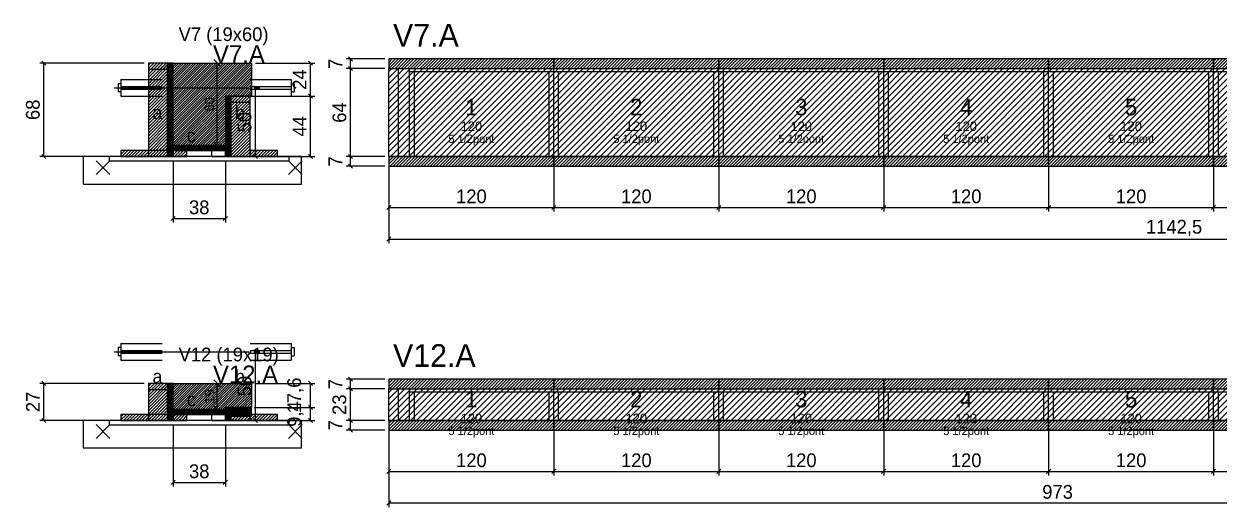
# Model space of a CAD drawing. Extents: x -69 to 3070, y -6529 to 1250.
# Drawn here: x -69 to 801, y -1615 to -1264 of the extents above; entities that cross this region are included whole.
import ezdxf
from ezdxf.enums import TextEntityAlignment as Align

# ---------------------------------------------------------------- set-up
doc = ezdxf.new("R2010")
doc.units = 0
for name, color, linetype in [('5', 5, 'Continuous'), ('barrote', 126, 'Continuous'), ('CONCRETO', 251, 'Continuous'), ('COTA', 241, 'Continuous'), ('Cota Seção (2x)', 241, 'Continuous'), ('detalhes', 7, 'Continuous'), ('Hachura', 251, 'Continuous'), ('Madeira', 126, 'Continuous'), ('NOMENCLATURA', 7, 'Continuous'), ('Painéis', 200, 'Continuous'), ('presilha', 224, 'Continuous'), ('Reaproveitamento', 251, 'Continuous'), ('SARR_2.2x7', 40, 'Continuous'), ('SARR_3.5x7', 81, 'Continuous'), ('SCO-___-LAJ', 224, 'Continuous'), ('TENSOR', 224, 'Continuous'), ('texto', 7, 'Continuous'), ('Texto Seção', 7, 'Continuous')]:
    doc.layers.add(name, color=color, linetype=linetype)
doc.dimstyles.new('PAINEL', dxfattribs={"dimtxt": 10, "dimasz": 3, "dimexe": 3, "dimexo": 3, "dimgap": 3, "dimtad": 1, "dimblk": 'OBLIQUE', "dimblk1": 'OBLIQUE', "dimcen": 2.5, "dimclrd": 4, "dimclre": 4, "dimclrt": 240, "dimazin": 3, "dimtfac": 1, "dimtmove": 0, "dimatfit": 3})
doc.dimstyles.new('SECAO2X', dxfattribs={"dimtxt": 7, "dimasz": 5, "dimexe": 3, "dimexo": 3, "dimgap": 2, "dimtad": 3, "dimblk": 'OBLIQUE', "dimblk1": 'OBLIQUE', "dimcen": 2.5, "dimclrd": 4, "dimclre": 4, "dimclrt": 1, "dimazin": 3, "dimtfac": 1, "dimtmove": 0, "dimatfit": 3})

# ---------------------------------------------------------------- blocks, each defined once
blk = doc.blocks.new('_OBLIQUE')
at = {"color": 0, "linetype": 'BYBLOCK'}
blk.add_line((-0.5, -0.5), (0.5, 0.5), dxfattribs=at)

msp = doc.modelspace()

# ---------------------------------------------------------------- hatches: boundary and pattern name
at = {"layer": 'COTA'}
h = msp.add_hatch(dxfattribs=at)
h.set_pattern_fill('ANSI31', scale=0.4)
h.paths.add_polyline_path([(40, -1352), (40, -1292), (97, -1292), (97, -1316), (78, -1316), (78, -1352)])
h = msp.add_hatch(dxfattribs=at)
h.set_pattern_fill('ANSI31', scale=0.5)
h.paths.add_polyline_path([(197, -1296), (317, -1296), (317, -1289), (197, -1289)])
h = msp.add_hatch(dxfattribs=at)
h.set_pattern_fill('ANSI31', scale=0.5)
h.paths.add_polyline_path([(317, -1296), (437, -1296), (437, -1289), (317, -1289)])
h = msp.add_hatch(dxfattribs=at)
h.set_pattern_fill('ANSI31', scale=0.5)
h.paths.add_polyline_path([(437, -1296), (557, -1296), (557, -1289), (437, -1289)])
h = msp.add_hatch(dxfattribs=at)
h.set_pattern_fill('ANSI31', scale=0.5)
h.paths.add_polyline_path([(557, -1296), (677, -1296), (677, -1289), (557, -1289)])
h = msp.add_hatch(dxfattribs=at)
h.set_pattern_fill('ANSI31', scale=0.5)
h.paths.add_polyline_path([(677, -1296), (797, -1296), (797, -1289), (677, -1289)])
h = msp.add_hatch(dxfattribs=at)
h.set_pattern_fill('ANSI31', scale=0.5)
h.paths.add_polyline_path([(797, -1296), (917, -1296), (917, -1289), (797, -1289)])
h = msp.add_hatch(dxfattribs=at)
h.set_pattern_fill('ANSI31', scale=0.5)
h.paths.add_polyline_path([(197, -1367), (317, -1367), (317, -1360), (197, -1360)])
h = msp.add_hatch(dxfattribs=at)
h.set_pattern_fill('ANSI31', scale=0.5)
h.paths.add_polyline_path([(317, -1367), (437, -1367), (437, -1360), (317, -1360)])
h = msp.add_hatch(dxfattribs=at)
h.set_pattern_fill('ANSI31', scale=0.5)
h.paths.add_polyline_path([(437, -1367), (557, -1367), (557, -1360), (437, -1360)])
h = msp.add_hatch(dxfattribs=at)
h.set_pattern_fill('ANSI31', scale=0.5)
h.paths.add_polyline_path([(557, -1367), (677, -1367), (677, -1360), (557, -1360)])
h = msp.add_hatch(dxfattribs=at)
h.set_pattern_fill('ANSI31', scale=0.5)
h.paths.add_polyline_path([(677, -1367), (797, -1367), (797, -1360), (677, -1360)])
h = msp.add_hatch(dxfattribs=at)
h.set_pattern_fill('ANSI31', scale=0.5)
h.paths.add_polyline_path([(797, -1367), (917, -1367), (917, -1360), (797, -1360)])
h = msp.add_hatch(dxfattribs=at)
h.set_pattern_fill('ANSI31', scale=0.4)
h.paths.add_polyline_path([(40, -1544), (40, -1525), (97, -1525), (97, -1542.6), (78, -1542.6), (78, -1544)])
h = msp.add_hatch(dxfattribs=at)
h.set_pattern_fill('ANSI31', scale=0.5)
h.paths.add_polyline_path([(197, -1529), (317, -1529), (317, -1522), (197, -1522)])
h = msp.add_hatch(dxfattribs=at)
h.set_pattern_fill('ANSI31', scale=0.5)
h.paths.add_polyline_path([(317, -1529), (437, -1529), (437, -1522), (317, -1522)])
h = msp.add_hatch(dxfattribs=at)
h.set_pattern_fill('ANSI31', scale=0.5)
h.paths.add_polyline_path([(437, -1529), (557, -1529), (557, -1522), (437, -1522)])
h = msp.add_hatch(dxfattribs=at)
h.set_pattern_fill('ANSI31', scale=0.5)
h.paths.add_polyline_path([(557, -1529), (677, -1529), (677, -1522), (557, -1522)])
h = msp.add_hatch(dxfattribs=at)
h.set_pattern_fill('ANSI31', scale=0.5)
h.paths.add_polyline_path([(677, -1529), (797, -1529), (797, -1522), (677, -1522)])
h = msp.add_hatch(dxfattribs=at)
h.set_pattern_fill('ANSI31', scale=0.5)
h.paths.add_polyline_path([(797, -1529), (917, -1529), (917, -1522), (797, -1522)])
h = msp.add_hatch(dxfattribs=at)
h.set_pattern_fill('ANSI31', scale=0.5)
h.paths.add_polyline_path([(197, -1559), (317, -1559), (317, -1552), (197, -1552)])
h = msp.add_hatch(dxfattribs=at)
h.set_pattern_fill('ANSI31', scale=0.5)
h.paths.add_polyline_path([(317, -1559), (437, -1559), (437, -1552), (317, -1552)])
h = msp.add_hatch(dxfattribs=at)
h.set_pattern_fill('ANSI31', scale=0.5)
h.paths.add_polyline_path([(437, -1559), (557, -1559), (557, -1552), (437, -1552)])
h = msp.add_hatch(dxfattribs=at)
h.set_pattern_fill('ANSI31', scale=0.5)
h.paths.add_polyline_path([(557, -1559), (677, -1559), (677, -1552), (557, -1552)])
h = msp.add_hatch(dxfattribs=at)
h.set_pattern_fill('ANSI31', scale=0.5)
h.paths.add_polyline_path([(677, -1559), (797, -1559), (797, -1552), (677, -1552)])
h = msp.add_hatch(dxfattribs=at)
h.set_pattern_fill('ANSI31', scale=0.5)
h.paths.add_polyline_path([(797, -1559), (917, -1559), (917, -1552), (797, -1552)])
at = {"layer": 'Hachura'}
h = msp.add_hatch(dxfattribs=at)
h.set_pattern_fill('ANSI31', scale=0.5)
h.paths.add_polyline_path([(22, -1360), (36, -1360), (36, -1292), (22, -1292)])
h = msp.add_hatch(dxfattribs=at)
h.set_pattern_fill('ANSI31', scale=0.5)
h.paths.add_polyline_path([(22, -1296.4), (36, -1296.4), (36, -1292), (22, -1292)])
h = msp.add_hatch(dxfattribs=at)
h.set_pattern_fill('SOLID')
h.paths.add_polyline_path([(36, -1360), (40, -1360), (40, -1292), (36, -1292)])
h = msp.add_hatch(dxfattribs=at)
h.set_pattern_fill('SOLID')
h.paths.add_polyline_path([(78, -1360), (82, -1360), (82, -1316), (78, -1316)])
h = msp.add_hatch(dxfattribs=at)
h.set_pattern_fill('SOLID')
h.paths.add_polyline_path([(78, -1316), (97, -1316), (97, -1316), (78, -1316)])
h = msp.add_hatch(dxfattribs=at)
h.set_pattern_fill('ANSI31', scale=0.5)
h.paths.add_polyline_path([(82, -1360), (96, -1360), (96, -1316), (82, -1316)])
h = msp.add_hatch(dxfattribs=at)
h.set_pattern_fill('ANSI31', scale=0.5)
h.paths.add_polyline_path([(82, -1320.4), (96, -1320.4), (96, -1316), (82, -1316)])
h = msp.add_hatch(dxfattribs=at)
h.set_pattern_fill('ANSI31', scale=0.5)
h.paths.add_polyline_path([(2, -1360), (22, -1360), (22, -1355.6), (2, -1355.6)])
h = msp.add_hatch(dxfattribs=at)
h.set_pattern_fill('SOLID')
h.paths.add_polyline_path([(40, -1355.6), (78, -1355.6), (78, -1352), (40, -1352)])
h = msp.add_hatch(dxfattribs=at)
h.set_pattern_fill('ANSI31', scale=0.5)
h.paths.add_polyline_path([(40, -1360), (50, -1360), (50, -1355.6), (40, -1355.6)])
h = msp.add_hatch(dxfattribs=at)
h.set_pattern_fill('ANSI31', scale=0.5)
h.paths.add_polyline_path([(96, -1360), (116, -1360), (116, -1355.6), (96, -1355.6)])
h = msp.add_hatch(dxfattribs=at)
h.set_pattern_fill('ANSI31', scale=0.5)
h.paths.add_polyline_path([(22, -1552), (36, -1552), (36, -1525), (22, -1525)])
h = msp.add_hatch(dxfattribs=at)
h.set_pattern_fill('ANSI31', scale=0.5)
h.paths.add_polyline_path([(22, -1529.4), (36, -1529.4), (36, -1525), (22, -1525)])
h = msp.add_hatch(dxfattribs=at)
h.set_pattern_fill('SOLID')
h.paths.add_polyline_path([(36, -1552), (40, -1552), (40, -1525), (36, -1525)])
h = msp.add_hatch(dxfattribs=at)
h.set_pattern_fill('ANSI31', scale=0.5)
h.paths.add_polyline_path([(2, -1552), (22, -1552), (22, -1547.6), (2, -1547.6)])
h = msp.add_hatch(dxfattribs=at)
h.set_pattern_fill('SOLID')
h.paths.add_polyline_path([(40, -1547.6), (78, -1547.6), (78, -1544), (40, -1544)])
h = msp.add_hatch(dxfattribs=at)
h.set_pattern_fill('ANSI31', scale=0.5)
h.paths.add_polyline_path([(40, -1552), (50, -1552), (50, -1547.6), (40, -1547.6)])
h = msp.add_hatch(dxfattribs=at)
h.set_pattern_fill('SOLID')
h.paths.add_polyline_path([(78, -1552), (82, -1552), (82, -1542.6), (78, -1542.6)])
h = msp.add_hatch(dxfattribs=at)
h.set_pattern_fill('SOLID')
h.paths.add_polyline_path([(78, -1542.6), (97, -1542.6), (97, -1549), (78, -1549)])
h = msp.add_hatch(dxfattribs=at)
h.set_pattern_fill('ANSI31', scale=0.5)
h.paths.add_polyline_path([(82, -1552), (96, -1552), (96, -1542.6), (82, -1542.6)])
h = msp.add_hatch(dxfattribs=at)
h.set_pattern_fill('ANSI31', scale=0.5)
h.paths.add_polyline_path([(82, -1547), (96, -1547), (96, -1542.6), (82, -1542.6)])
h = msp.add_hatch(dxfattribs=at)
h.set_pattern_fill('ANSI31', scale=0.5)
h.paths.add_polyline_path([(96, -1552), (116, -1552), (116, -1547.6), (96, -1547.6)])
at = {"layer": 'Reaproveitamento'}
h = msp.add_hatch(dxfattribs=at)
h.set_pattern_fill('ANSI31')
h.paths.add_polyline_path([(197, -1360), (317, -1360), (317, -1296), (197, -1296)])
h = msp.add_hatch(dxfattribs=at)
h.set_pattern_fill('ANSI31')
h.paths.add_polyline_path([(317, -1360), (437, -1360), (437, -1296), (317, -1296)])
h = msp.add_hatch(dxfattribs=at)
h.set_pattern_fill('ANSI31')
h.paths.add_polyline_path([(437, -1360), (557, -1360), (557, -1296), (437, -1296)])
h = msp.add_hatch(dxfattribs=at)
h.set_pattern_fill('ANSI31')
h.paths.add_polyline_path([(557, -1360), (677, -1360), (677, -1296), (557, -1296)])
h = msp.add_hatch(dxfattribs=at)
h.set_pattern_fill('ANSI31')
h.paths.add_polyline_path([(677, -1360), (797, -1360), (797, -1296), (677, -1296)])
h = msp.add_hatch(dxfattribs=at)
h.set_pattern_fill('ANSI31')
h.paths.add_polyline_path([(797, -1360), (917, -1360), (917, -1296), (797, -1296)])
h = msp.add_hatch(dxfattribs=at)
h.set_pattern_fill('ANSI31')
h.paths.add_polyline_path([(197, -1552), (317, -1552), (317, -1529), (197, -1529)])
h = msp.add_hatch(dxfattribs=at)
h.set_pattern_fill('ANSI31')
h.paths.add_polyline_path([(317, -1552), (437, -1552), (437, -1529), (317, -1529)])
h = msp.add_hatch(dxfattribs=at)
h.set_pattern_fill('ANSI31')
h.paths.add_polyline_path([(437, -1552), (557, -1552), (557, -1529), (437, -1529)])
h = msp.add_hatch(dxfattribs=at)
h.set_pattern_fill('ANSI31')
h.paths.add_polyline_path([(557, -1552), (677, -1552), (677, -1529), (557, -1529)])
h = msp.add_hatch(dxfattribs=at)
h.set_pattern_fill('ANSI31')
h.paths.add_polyline_path([(677, -1552), (797, -1552), (797, -1529), (677, -1529)])
h = msp.add_hatch(dxfattribs=at)
h.set_pattern_fill('ANSI31')
h.paths.add_polyline_path([(797, -1552), (917, -1552), (917, -1529), (797, -1529)])

# ---------------------------------------------------------------- linework, layer by layer
for p, q in [((2, -1304), (32, -1304)), ((2, -1304), (2, -1316)), ((96, -1304), (126, -1304)), ((126, -1304), (126, -1316)), ((0, -1307), (0, -1313)), ((2, -1307), (0, -1307)), ((2, -1313), (0, -1313)), ((2, -1309), (32, -1309)), ((2, -1311), (32, -1311)), ((96, -1309), (126, -1309)), ((96, -1311), (126, -1311)), ((126, -1307), (128, -1307)), ((126, -1313), (128, -1313)), ((128, -1307), (128, -1313)), ((2, -1316), (32, -1316)), ((96, -1316), (126, -1316)), ((0, -1499), (0, -1505)), ((2, -1499), (0, -1499)), ((2, -1496), (32, -1496)), ((2, -1496), (2, -1508)), ((2, -1501), (32, -1501)), ((2, -1503), (32, -1503)), ((96, -1496), (126, -1496)), ((96, -1501), (126, -1501)), ((96, -1503), (126, -1503)), ((126, -1496), (126, -1508)), ((126, -1499), (128, -1499)), ((128, -1499), (128, -1505)), ((2, -1505), (0, -1505)), ((2, -1508), (32, -1508)), ((96, -1508), (126, -1508)), ((126, -1505), (128, -1505))]:
    msp.add_line(p, q)
at = {"layer": 'barrote'}
for points in [[(-25.5, -1380), (133.5, -1380), (133.5, -1360), (-25.5, -1360)], [(-25.5, -1572), (133.5, -1572), (133.5, -1552), (-25.5, -1552)]]:
    msp.add_lwpolyline(points, close=True, dxfattribs=at)
at = {"layer": 'CONCRETO'}
for points in [[(40, -1352), (40, -1292), (97, -1292), (97, -1316), (78, -1316), (78, -1352)], [(40, -1544), (40, -1525), (97, -1525), (97, -1542.6), (78, -1542.6), (78, -1544)]]:
    msp.add_lwpolyline(points, close=True, dxfattribs=at)
at = {"layer": 'Madeira'}
for points in [[(22, -1360), (36, -1360), (36, -1292), (22, -1292)], [(22, -1296.4), (36, -1296.4), (36, -1292), (22, -1292)], [(82, -1360), (96, -1360), (96, -1316), (82, -1316)], [(82, -1320.4), (96, -1320.4), (96, -1316), (82, -1316)], [(2, -1360), (22, -1360), (22, -1355.6), (2, -1355.6)], [(22, -1360), (36, -1360), (36, -1355.6), (22, -1355.6)], [(40, -1360), (50, -1360), (50, -1355.6), (40, -1355.6)], [(68, -1360), (78, -1360), (78, -1355.6), (68, -1355.6)], [(96, -1360), (116, -1360), (116, -1355.6), (96, -1355.6)], [(22, -1552), (36, -1552), (36, -1525), (22, -1525)], [(22, -1529.4), (36, -1529.4), (36, -1525), (22, -1525)], [(2, -1552), (22, -1552), (22, -1547.6), (2, -1547.6)], [(22, -1552), (36, -1552), (36, -1547.6), (22, -1547.6)], [(40, -1552), (50, -1552), (50, -1547.6), (40, -1547.6)], [(68, -1552), (78, -1552), (78, -1547.6), (68, -1547.6)], [(82, -1552), (96, -1552), (96, -1542.6), (82, -1542.6)], [(82, -1547), (96, -1547), (96, -1542.6), (82, -1542.6)], [(96, -1552), (116, -1552), (116, -1547.6), (96, -1547.6)]]:
    msp.add_lwpolyline(points, close=True, dxfattribs=at)
at = {"layer": 'Painéis'}
for p, q in [((197, -1296), (317, -1296)), ((197, -1360), (197, -1296)), ((317, -1360), (317, -1296)), ((317, -1360), (317, -1296)), ((317, -1296), (437, -1296)), ((317, -1360), (317, -1296)), ((437, -1360), (437, -1296)), ((437, -1360), (437, -1296)), ((437, -1296), (557, -1296)), ((437, -1360), (437, -1296)), ((557, -1360), (557, -1296)), ((557, -1360), (557, -1296)), ((557, -1296), (677, -1296)), ((557, -1360), (557, -1296)), ((677, -1360), (677, -1296)), ((677, -1360), (677, -1296)), ((677, -1296), (797, -1296)), ((677, -1360), (677, -1296)), ((797, -1360), (797, -1296)), ((797, -1360), (797, -1296)), ((797, -1296), (917, -1296)), ((797, -1360), (797, -1296)), ((197, -1360), (317, -1360)), ((317, -1360), (437, -1360)), ((437, -1360), (557, -1360)), ((557, -1360), (677, -1360)), ((677, -1360), (797, -1360)), ((797, -1360), (917, -1360)), ((197, -1529), (317, -1529)), ((197, -1552), (197, -1529)), ((317, -1552), (317, -1529)), ((317, -1552), (317, -1529)), ((317, -1529), (437, -1529)), ((317, -1552), (317, -1529)), ((437, -1552), (437, -1529)), ((437, -1552), (437, -1529)), ((437, -1529), (557, -1529)), ((437, -1552), (437, -1529)), ((557, -1552), (557, -1529)), ((557, -1552), (557, -1529)), ((557, -1529), (677, -1529)), ((557, -1552), (557, -1529)), ((677, -1552), (677, -1529)), ((677, -1552), (677, -1529)), ((677, -1529), (797, -1529)), ((677, -1552), (677, -1529)), ((797, -1552), (797, -1529)), ((797, -1552), (797, -1529)), ((797, -1529), (917, -1529)), ((797, -1552), (797, -1529)), ((197, -1552), (317, -1552)), ((317, -1552), (437, -1552)), ((437, -1552), (557, -1552)), ((557, -1552), (677, -1552)), ((677, -1552), (797, -1552)), ((797, -1552), (917, -1552))]:
    msp.add_line(p, q, dxfattribs=at)
for points in [[(36, -1360), (40, -1360), (40, -1292), (36, -1292)], [(78, -1360), (82, -1360), (82, -1316), (78, -1316)], [(78, -1316), (97, -1316), (97, -1316), (78, -1316)], [(40, -1355.6), (78, -1355.6), (78, -1352), (40, -1352)], [(36, -1552), (40, -1552), (40, -1525), (36, -1525)], [(40, -1547.6), (78, -1547.6), (78, -1544), (40, -1544)], [(78, -1552), (82, -1552), (82, -1542.6), (78, -1542.6)], [(78, -1542.6), (97, -1542.6), (97, -1542.6), (78, -1542.6)]]:
    msp.add_lwpolyline(points, close=True, dxfattribs=at)
at = {"layer": 'presilha'}
for p, q in [((-16, -1373), (-6, -1363)), ((-16, -1363), (-6, -1373)), ((124, -1373), (134, -1363)), ((124, -1363), (134, -1373)), ((-16, -1565), (-6, -1555)), ((-16, -1555), (-6, -1565)), ((124, -1565), (134, -1555)), ((124, -1555), (134, -1565))]:
    msp.add_line(p, q, dxfattribs=at)
at = {"layer": 'SARR_2.2x7'}
for p, q in [((204, -1360), (204, -1296)), ((212, -1298.2), (317, -1298.2)), ((317, -1298.2), (437, -1298.2)), ((437, -1298.2), (557, -1298.2)), ((557, -1298.2), (677, -1298.2)), ((677, -1298.2), (797, -1298.2)), ((797, -1298.2), (917, -1298.2)), ((204, -1552), (204, -1529)), ((212, -1531.2), (317, -1531.2)), ((317, -1531.2), (437, -1531.2)), ((437, -1531.2), (557, -1531.2)), ((557, -1531.2), (677, -1531.2)), ((677, -1531.2), (797, -1531.2)), ((797, -1531.2), (917, -1531.2))]:
    msp.add_line(p, q, dxfattribs=at)
at = {"layer": 'SARR_3.5x7'}
for p, q in [((212, -1360), (212, -1296)), ((215.5, -1360), (215.5, -1298.2)), ((313.5, -1360), (313.5, -1298.2)), ((317, -1360), (317, -1296)), ((317, -1360), (317, -1296)), ((320.5, -1360), (320.5, -1298.2)), ((433.5, -1360), (433.5, -1298.2)), ((437, -1360), (437, -1296)), ((437, -1360), (437, -1296)), ((440.5, -1360), (440.5, -1298.2)), ((553.5, -1360), (553.5, -1298.2)), ((557, -1360), (557, -1296)), ((557, -1360), (557, -1296)), ((560.5, -1360), (560.5, -1298.2)), ((673.5, -1360), (673.5, -1298.2)), ((677, -1360), (677, -1296)), ((677, -1360), (677, -1296)), ((680.5, -1360), (680.5, -1298.2)), ((793.5, -1360), (793.5, -1298.2)), ((797, -1360), (797, -1296)), ((797, -1360), (797, -1296)), ((800.5, -1360), (800.5, -1298.2)), ((212, -1360), (215.5, -1360)), ((313.5, -1360), (317, -1360)), ((317, -1360), (320.5, -1360)), ((433.5, -1360), (437, -1360)), ((437, -1360), (440.5, -1360)), ((553.5, -1360), (557, -1360)), ((557, -1360), (560.5, -1360)), ((673.5, -1360), (677, -1360)), ((677, -1360), (680.5, -1360)), ((793.5, -1360), (797, -1360)), ((797, -1360), (800.5, -1360)), ((212, -1552), (212, -1529)), ((317, -1552), (317, -1529)), ((317, -1552), (317, -1529)), ((437, -1552), (437, -1529)), ((437, -1552), (437, -1529)), ((557, -1552), (557, -1529)), ((557, -1552), (557, -1529)), ((677, -1552), (677, -1529)), ((677, -1552), (677, -1529)), ((797, -1552), (797, -1529)), ((797, -1552), (797, -1529)), ((215.5, -1552), (215.5, -1531.2)), ((313.5, -1552), (313.5, -1531.2)), ((320.5, -1552), (320.5, -1531.2)), ((433.5, -1552), (433.5, -1531.2)), ((440.5, -1552), (440.5, -1531.2)), ((553.5, -1552), (553.5, -1531.2)), ((560.5, -1552), (560.5, -1531.2)), ((673.5, -1552), (673.5, -1531.2)), ((680.5, -1552), (680.5, -1531.2)), ((793.5, -1552), (793.5, -1531.2)), ((800.5, -1552), (800.5, -1531.2)), ((212, -1552), (215.5, -1552)), ((313.5, -1552), (317, -1552)), ((317, -1552), (320.5, -1552)), ((433.5, -1552), (437, -1552)), ((437, -1552), (440.5, -1552)), ((553.5, -1552), (557, -1552)), ((557, -1552), (560.5, -1552)), ((673.5, -1552), (677, -1552)), ((677, -1552), (680.5, -1552)), ((793.5, -1552), (797, -1552)), ((797, -1552), (800.5, -1552))]:
    msp.add_line(p, q, dxfattribs=at)
at = {"layer": 'SCO-___-LAJ'}
for points in [[(197, -1296), (317, -1296), (317, -1289), (197, -1289)], [(317, -1296), (437, -1296), (437, -1289), (317, -1289)], [(437, -1296), (557, -1296), (557, -1289), (437, -1289)], [(557, -1296), (677, -1296), (677, -1289), (557, -1289)], [(677, -1296), (797, -1296), (797, -1289), (677, -1289)], [(797, -1296), (917, -1296), (917, -1289), (797, -1289)], [(-6.5, -1363.2), (124.5, -1363.2), (124.5, -1360), (-6.5, -1360)], [(197, -1367), (317, -1367), (317, -1360), (197, -1360)], [(317, -1367), (437, -1367), (437, -1360), (317, -1360)], [(437, -1367), (557, -1367), (557, -1360), (437, -1360)], [(557, -1367), (677, -1367), (677, -1360), (557, -1360)], [(677, -1367), (797, -1367), (797, -1360), (677, -1360)], [(797, -1367), (917, -1367), (917, -1360), (797, -1360)], [(197, -1529), (317, -1529), (317, -1522), (197, -1522)], [(317, -1529), (437, -1529), (437, -1522), (317, -1522)], [(437, -1529), (557, -1529), (557, -1522), (437, -1522)], [(557, -1529), (677, -1529), (677, -1522), (557, -1522)], [(677, -1529), (797, -1529), (797, -1522), (677, -1522)], [(797, -1529), (917, -1529), (917, -1522), (797, -1522)], [(-6.5, -1555.2), (124.5, -1555.2), (124.5, -1552), (-6.5, -1552)], [(197, -1559), (317, -1559), (317, -1552), (197, -1552)], [(317, -1559), (437, -1559), (437, -1552), (317, -1552)], [(437, -1559), (557, -1559), (557, -1552), (437, -1552)], [(557, -1559), (677, -1559), (677, -1552), (557, -1552)], [(677, -1559), (797, -1559), (797, -1552), (677, -1552)], [(797, -1559), (917, -1559), (917, -1552), (797, -1552)]]:
    msp.add_lwpolyline(points, close=True, dxfattribs=at)
at = {"layer": 'TENSOR'}
for p, q in [((-3, -1310), (95, -1310)), ((-3, -1502), (95, -1502))]:
    msp.add_line(p, q, dxfattribs=at)

# ---------------------------------------------------------------- texts
at = {"layer": '5'}
for s, height, p in [('1', 12, (257, -1324)), ('2', 12, (377, -1324)), ('3', 12, (497, -1324)), ('4', 12, (617, -1324)), ('5', 12, (737, -1324)), ('120', 7, (257, -1338)), ('120', 7, (377, -1338)), ('120', 7, (497, -1338)), ('120', 7, (617, -1338)), ('120', 7, (737, -1338)), ('2', 12, (377, -1536.5)), ('3', 12, (497, -1536.5)), ('1', 12, (257, -1536.5)), ('4', 12, (617, -1536.5)), ('5', 12, (737, -1536.5)), ('120', 7, (257, -1550.5)), ('120', 7, (377, -1550.5)), ('120', 7, (497, -1550.5)), ('120', 7, (617, -1550.5)), ('120', 7, (737, -1550.5))]:
    msp.add_text(s, height=height, dxfattribs=at).set_placement(p, align=Align.MIDDLE_CENTER)
at = {"layer": 'detalhes'}
for s, p in [('a', (25, -1332.7)), ('b', (85, -1332.7)), ('c', (50, -1349.5)), ('a', (25, -1524.7)), ('b', (85, -1524.7)), ('c', (50, -1541.5))]:
    msp.add_text(s, height=9.6, dxfattribs=at).set_placement(p)
at = {"layer": 'NOMENCLATURA'}
for s, p in [('V7.A', (200, -1280)), ('V12.A', (200, -1513))]:
    msp.add_text(s, height=16.5, dxfattribs=at).set_placement(p)
at = {"layer": 'texto', "char_height": 6, "attachment_point": 5}
for insert in [(257, -1348), (377, -1348), (497, -1348), (617, -1348), (737, -1348), (257, -1560.5), (377, -1560.5), (497, -1560.5), (617, -1560.5), (737, -1560.5)]:
    msp.add_mtext('5 1/2pont', dxfattribs=dict(at, insert=insert))
at = {"layer": 'Texto Seção'}
for s, height, p in [('V7 (19x60)', 10, (44, -1276)), ('V7.A', 13, (69, -1292)), ('V12 (19x19)', 10, (44, -1509)), ('V12.A', 13, (69, -1525))]:
    msp.add_text(s, height=height, dxfattribs=at).set_placement(p)

# ---------------------------------------------------------------- dimensions: what is measured, and where the dimension line sits
at = {"layer": 'COTA'}
for base, p1, p2 in [((-54, -1360), (2, -1360), (22, -1292)), ((140, -1316), (97, -1316), (97, -1292)), ((169, -1296), (197, -1296), (197, -1289)), ((169, -1360), (197, -1360), (197, -1296)), ((100, -1360), (96, -1360), (96, -1310)), ((140, -1360), (96, -1360), (96, -1316)), ((169, -1367), (197, -1367), (197, -1360)), ((100, -1552), (96, -1552), (96, -1502)), ((140, -1542.6), (97, -1542.6), (97, -1525)), ((169, -1529), (197, -1529), (197, -1522)), ((-54, -1552), (2, -1552), (22, -1525)), ((169, -1552), (197, -1552), (197, -1529)), ((140, -1552), (96, -1552), (96, -1542.6)), ((169, -1559), (197, -1559), (197, -1552))]:
    msp.add_linear_dim(base=base, p1=p1, p2=p2, angle=90, dimstyle='PAINEL', dxfattribs=at).render()
for base, p1, p2 in [((40, -1405), (40, -1360), (78, -1360)), ((197, -1397), (197, -1360), (317, -1360)), ((197, -1420), (197, -1360), (1339.5, -1360)), ((317, -1397), (317, -1360), (437, -1360)), ((437, -1397), (437, -1360), (557, -1360)), ((557, -1397), (557, -1360), (677, -1360)), ((677, -1397), (677, -1360), (797, -1360)), ((797, -1397), (797, -1360), (917, -1360)), ((40, -1597), (40, -1552), (78, -1552)), ((197, -1589), (197, -1552), (317, -1552)), ((197, -1612), (197, -1552), (1170, -1552)), ((317, -1589), (317, -1552), (437, -1552)), ((437, -1589), (437, -1552), (557, -1552)), ((557, -1589), (557, -1552), (677, -1552)), ((677, -1589), (677, -1552), (797, -1552)), ((797, -1589), (797, -1552), (917, -1552))]:
    msp.add_linear_dim(base=base, p1=p1, p2=p2, dimstyle='PAINEL', dxfattribs=at).render()
at = {"layer": 'Cota Seção (2x)'}
for base, p1, p2 in [((72, -1352), (40, -1352), (40, -1292)), ((72, -1544), (40, -1544), (40, -1525))]:
    msp.add_linear_dim(base=base, p1=p1, p2=p2, angle=90, dimstyle='SECAO2X', dxfattribs=at).render()

doc.saveas('drawing.dxf')
